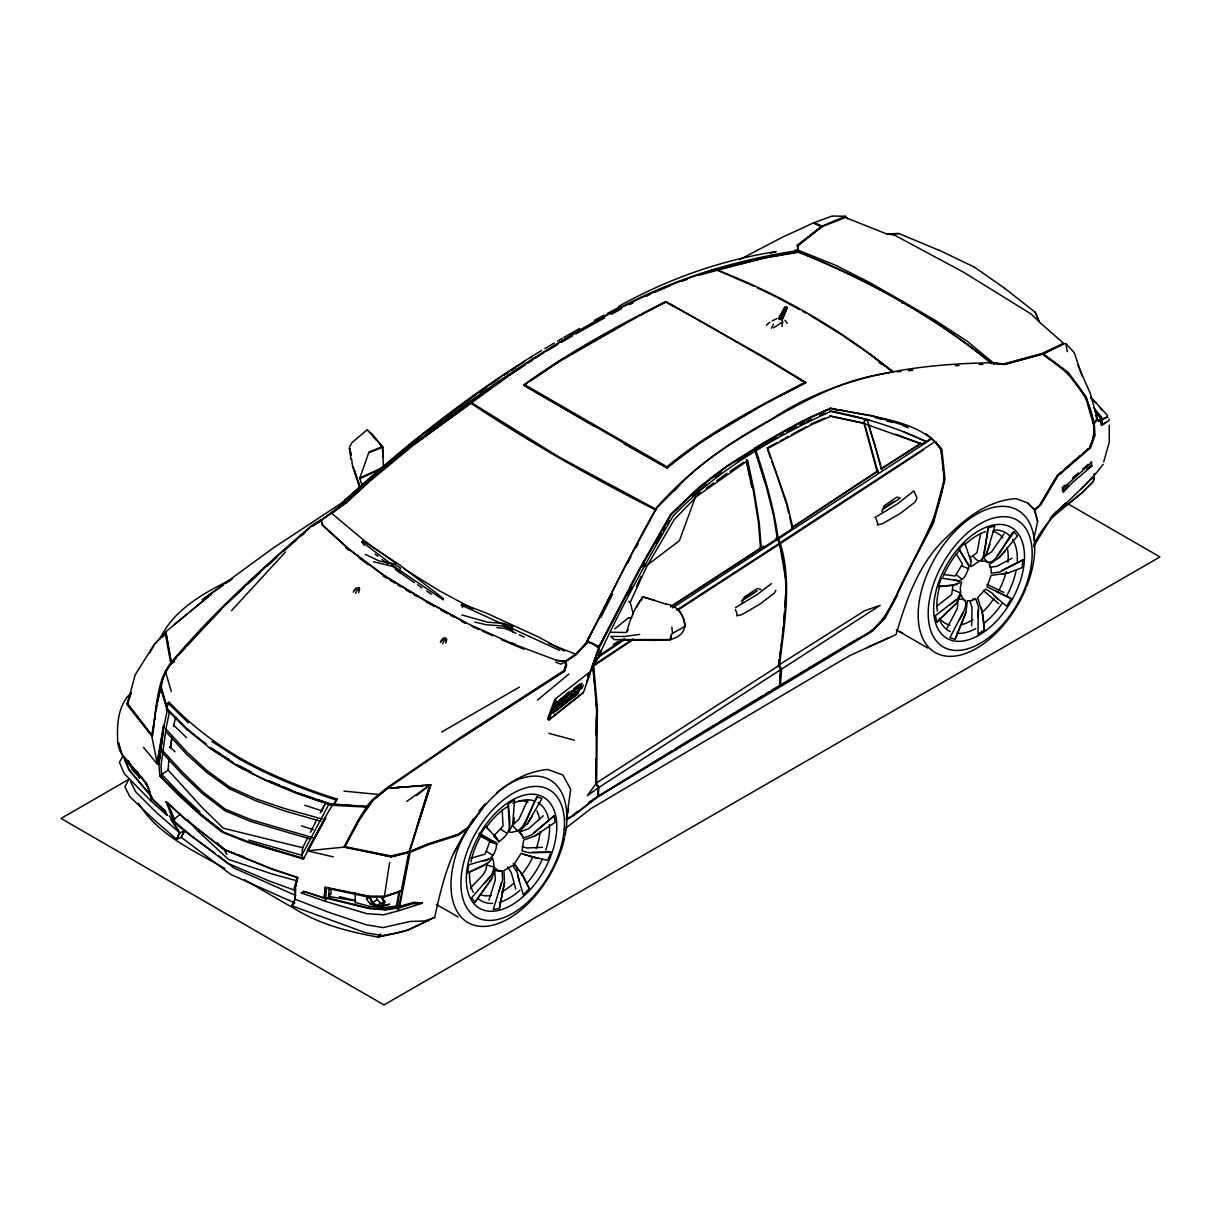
<?xml version="1.0" encoding="UTF-8"?>
<svg xmlns="http://www.w3.org/2000/svg" width="1221" height="1221" viewBox="0 0 1221 1221"><rect width="100%" height="100%" fill="white"/><g stroke="black" fill="none" stroke-linecap="round" stroke-linejoin="round"><path stroke-width="1.5" d="M949.465 605.005L957.356 599.068L960.668 592.75L960.255 587.713L961.736 582.066L951.388 585.592L938.293 586.568L957.111 584.508M596.336 717.689L596.169 781.547L595.863 783.943L587.27 795.726L598.229 787.896L595.863 783.943M596.199 735.118L596.611 708.623L593.101 666.071L599.023 648.076L592.963 643.65L587.789 641.834L576.327 653.769L565.247 661.477L565.934 665.598L564.148 671.168L461.721 737.591M917.078 498.076L913.888 490.888L897.603 503.8L874.831 517.612M978.25 617.734L978.555 606.99L975.762 598.87L971.199 600.808L967.353 600.763L965.918 612.591L955.112 639.27L949.923 637.744L963.293 611.767M971.611 625.656L972.053 607.539L969.733 600.579M223.336 585.18L202.198 599.877L273.596 547.741L344.505 501.129L345.116 499.74L346.154 502.899L321.047 520.299L323.061 525.396L349.633 549.618L384.6 575.763L424.328 599.938L466.224 622.878M822.069 226.969L821.535 226.373L797.267 245.192L797.557 245.97L822.099 226.083L845.329 216.254L847.695 218.849M983.836 553.296L988.598 527.579L994.825 526.175L986.965 552.594M784.737 606.837L785.622 594.047M786.003 588.568L786.385 583.089L779.609 544.047L678.815 609.508M716.025 269.78L763.11 258.211L798.641 252.274C867.612 279.945 934.279 316.514 991.773 363.782L992.963 362.545L1003.265 364.011L1042.215 353.434L1063.552 343.36L1039.971 322.527M588.797 802.151L779.593 685.775L780.799 669.627L778.449 665.277L779.41 659.218M323.992 897.862L303.51 891.269L301.358 892.933L324.847 901.159L325.763 898.732L323.992 897.862L325.335 887.255L367.796 896.061M779.853 680.036L780.677 669.108L778.449 665.277L864.499 610.79L880.234 605.311L781.562 669.139L780.356 685.317L771.779 690.155M389.621 862.423L384.417 896.26L401.282 890.872L408.791 852.685L430.799 784.752L409.493 851.861L399.145 905.982L397.619 908.088L385.424 909.904L368.727 908.546L326.282 898.213L324.511 897.389L325.335 887.255M361.523 484.081L359.844 477.991L368.696 452.838L382.875 447.237L383.302 467.261M897.664 594.81L884.966 618.299L872.282 631.272L597.649 796.947L573.534 815.674L566.422 819.825L566.117 819.016L573.778 815.048L597.512 796.58L598.229 787.896M598.229 796.077L598.946 787.392L596.581 783.409L597.39 708.165L593.65 665.918L633.272 639.575M782.371 636.675L783.134 627.304M783.592 621.687L784.355 612.316M326.282 898.213L324.847 901.159L366.773 913.659L383.699 914.819L398.992 910.622L398.168 908.302L399.694 906.348L413.965 902.243L422.42 903.189L398.992 910.622L396.092 907.585L384.356 909.309L368.284 907.92L327.411 897.786L330.158 896.87L328.525 896.199L329.197 888.812M331.303 888.674L330.815 894.215L328.525 896.199M993.299 595.039L1006.73 606.288L1011.263 598.565L995.71 591.071M446.504 641.284L445.665 637.896L443.254 638.415L441.147 640.521M1001.922 570.497L1022.877 559.767L1022.099 567.689L1008.164 572.893L991.04 575.457L987.056 586.813L1011.232 598.824M926.144 433.745L931.302 438.324L926.373 442.399L672.588 607.86M566.651 819.199L570.65 789.178L562.82 774.969L547.634 769.459C501.739 774.114 472.344 816.803 452.945 854.624C444.276 874.74 439.331 896.077 434.676 917.398L409.584 929.44L395.802 933.226L382.478 935.545L365.537 932.737L291.895 905.814L295.024 899.175L294.917 891.208M504.594 882.173L499.358 908.546L493.253 909.508L501.51 882.646M1077.914 365.338L1090.109 392.994L1097.343 418.498L1093.207 423.687L1085.622 397.283L1067.429 372.649L1042.444 353.922L1003.891 364.469L992.719 362.774C915.872 363.736 836.889 375.29 771.825 419.062C729.074 442.277 688.949 470.711 656.684 507.432C631.837 551.114 610.225 596.474 587.209 641.132L587.667 642.338L576.007 654.364L566.193 661.248M307.951 837.224L302.701 847.756L301.846 855.28L303.266 859.019L248.367 842.627L222.527 832.432L199.847 814.621L178.693 795.344L159.951 775.9L158.898 764.346L163.919 724.77L157.417 764.239L143.452 747.267M341.422 503.464L345.222 500.625L345.436 501.907L321.062 520.497L312.423 525.396C273.061 559.249 234.707 594.352 198.87 631.944C186.08 649.801 163.217 663.522 160.882 687.194L167.155 708.867L187.973 729.593M169.368 712.301L166.453 709.264L168.864 701.938C189.499 723.885 213.522 742.246 239.362 757.661L239.698 757.844C270.604 775.121 303.464 788.445 337.179 799.114L332.631 805.539L297.771 793.803L265.659 780.417L236.187 765.338L210.409 748.519L186.859 729.471M158.898 764.346L164.163 725.167L167.323 710.286L160.638 688.262L161.279 687.53C162.057 675.915 168.513 665.903 176.45 657.783M780.799 669.627L598.946 787.392L595.665 783.394L595.909 758.943M779.929 655.463L780.692 649.816M781.196 646.062L781.959 640.43M978.204 609.767L977.99 634.111L984.492 629.96L981.486 607.676M484.447 883.195C492.567 876.48 496.031 867.612 492.49 858.012C488.583 864.941 475.763 869.169 467.643 872.756L468.65 864.85L488.369 859.08M169.078 757.554L168.086 770.039L201.984 807.356L223.275 828.22L302.701 847.756M170.391 748.32L171.963 737.24M170.467 747.664L171.993 736.95M153.098 732.325L152.549 736.156L127.686 704.41L128.693 701.129M153.602 728.845L154.136 725.06M154.914 719.718L155.449 715.979M156.227 710.576L157.021 705.097M513.766 817.032C517.231 825.762 499.603 836.278 517.46 830.829C528.159 824.755 530.219 807.188 537.286 796.733L542.002 798.58L527.426 823.534L518.879 831.913L521.688 834.08L523.275 838.171L531.883 834.843L554.12 815.826L533.669 832.936M229.502 788.781L229.716 787.286L229.502 788.781L207.112 772.695L186.981 754.654L166.56 732.341M157.417 764.239L151.786 736.263L156.761 703.525L160.638 688.262M399.069 891.299L396.092 907.585L397.573 905.707L399.664 891.941L401.282 890.872M1109.111 419.093L1108.866 420.635L1101.464 425.396L1100.152 419.826L1107.813 417.261M399.694 906.348L410.088 852.319L427.671 845.024L458.424 835.21L468.025 828.54L482.692 808.149M1003.998 533.76L991.62 551.816L983.851 556.913C992.337 577.472 1008.79 532.097 1014.132 531.913L997.236 555.586M163.69 724.572L156.883 763.461M980.677 533.44L977.014 552.655L969.642 558.089M358.608 592.872L359.584 589.01L358.547 587.606L356.135 588.11L354.029 590.231M445.726 643.162L446.688 639.3L443.254 638.415M512.667 824.709L514.575 800.152L508.058 803.906L509.386 826.602M781.928 326.541L782.753 321.932L773.595 327.777M798.32 252.35L797.267 245.192M798.641 252.274L797.985 245.497L822.389 226.511L845.39 217.536L886.125 233.715M988.857 527.594C985.271 529.105 987.285 575.137 973.305 556.288M173.626 726.358L175.671 716.681M161.447 751.861L161.859 749.74L182.326 772.008L202.533 791.605L225.152 809.126L251.48 819.871L313.736 837.911M1033.622 539.743L1037.636 521.367L1034.813 510.18L1027.441 502.808L1015.857 498.626C988.781 500.503 966.65 517.109 948.229 535.76C919.154 561.706 906.791 598.412 896.031 634.538L849.984 655.494L838.201 662.301L591.071 808.531L566.498 827.563M583.485 685.012L581.99 687.744L554.548 708.882L554.883 707.417M499.297 908.638L504.548 882.539L503.891 870.573L512.683 865.491L517.185 872.237L519.398 881.425M641.422 600.442L642.673 596.81L666.422 604.212M1094.199 477.655L1093.329 481.379L1081.882 492.918L1066.254 505.57M295.299 887.667L297.71 877.578L271.55 868.665L223.855 849.389L184.417 818.36L166.087 801.587L166.865 803.647M294.673 890.262L297.71 877.578L271.825 869.215L224.343 849.709L185.073 819.123L166.087 801.587L173.138 820.1L192.033 836.431L227.365 863.171L269.292 881.043L294.673 890.262L294.078 888.629L297.085 877.701M295.741 888.766L295.07 899.343L291.895 905.814M566.513 817.414L568.543 809.416M157.28 703.281L160.882 687.194M831.852 216.178L813.858 222.726L820.436 226.297M517.445 874.755L523.275 894.734L529.395 888.644L520.528 871.672M149.679 653.113L154.777 643.955L165.156 632.722L170.711 663.018C155.159 683.333 157.219 711.355 151.847 735.179L127.427 703.388L135.149 674.969L154.38 644.123L166.01 632.722L164.85 632.814L161.737 637.469M953.006 585.622L951.663 594.612L936.69 606.272M1103.708 461.828L1109.248 442.353L1109.248 425.259M127.427 703.388L131.227 692.902M491.712 878.784L474.923 902.334L491.666 878.799L495.421 868.207L498.122 870.512L502.152 870.848L502.594 879.914L499.023 891.33M410.088 852.319L409.371 851.693L429.807 785.027L406.669 801.48M470.924 858.226L484.829 854.212L486.248 851.281L489.85 841.284L480.25 836.049M619.596 639.56L670.039 639.606L671.703 634.065L670.237 639.682L654.105 640.415L614.3 639.636L610.653 636.446L624.77 636.416L639.651 634.416M417.613 825.594L430.006 785.546L417.353 825.442M482.493 860.836C492.338 861.873 497.695 848.458 496.337 842.566C482.799 837.545 465.796 824.419 494.795 842.536M965.918 612.53L955.112 639.27M759.798 548.092L761.339 548.977L792.978 528.25L787.27 504.319L767.75 448.519L811.873 424.526L830.646 416.3L862.224 423.061M488.904 900.167L495.36 879.959L494.703 870.634L501.785 871.229M676.571 610.134L778.937 543.65L778.433 539.163L776.525 538.125M1093.207 423.687L1096.58 420.116L1093.238 424.023L1097.435 420.222L1102.822 418.36M829.883 410.836C863.11 417.246 895.832 427.075 926.357 441.727L931.302 438.324M938.476 586.416L941.254 578.174L959.66 580.814M882.035 511.599L884.065 505.952L896.809 497.13L900.381 498.153M553.372 713.262L557.57 702.09L571.84 690.964M598.809 654.67L600.381 650.305M593.314 664.27C596.886 659.706 600.64 655.219 601.816 649.374C623.046 603.739 647.527 559.722 672.939 516.315C716.91 470.192 773.183 437.79 830.646 411.431L869.703 420.192M989.941 544.398L986.95 552.67L981.241 561.217L985.149 561.111L988.354 562.728M416.376 442.841L476.938 397.863M547.68 718.604L554.868 699.297L588.751 672.832L590.002 673.931L583.409 692.49L549.023 719.841C546.123 716.91 549.633 721.657 550.289 718.696L583.409 692.49M548.916 719.688L556.12 700.396M553.51 710.943L556.959 701.877M695.802 495.955L679.441 540.659L645.848 566.193M587.56 676.449L588.751 672.832M592.567 665.277L599.19 648.076L588.659 675.335M580.448 684.66L577.136 693.452L554.365 711.69M1094.306 423.946L1095.008 435.561L1090.322 447.985L1089.62 447.512L1094.184 435.409L1093.634 428.708M1037.636 521.367L1034.202 509.6L1040.292 504.807L1057.462 475.686L1090.032 447.512C1103.906 415.781 1077.594 377.258 1051.189 360.47L1042.444 353.922M532.005 852.227L550.976 852.212L547.71 860.301L530.372 856.455M578.25 692.856L581.974 683.317L557.295 702.716M786.156 307.402L787.133 307.951L782.112 319.734L778.647 318.696L784.554 307.723L786.446 306.654L787.133 307.951L782.112 319.734L782.6 321.337M742.047 602.731L744.245 597.1L757.341 588.461L760.942 589.545M685.027 626.831C684.325 616.04 678.052 605.28 666.101 604.09M397.435 905.951L384.356 907.554L377.197 906.486L370.085 903.845L366.468 898.961L367.948 895.436M586.538 681.684L593.101 666.071M301.663 857.768L303.571 858.821L324.847 817.933L332.112 805.417L333.531 805.158M527.899 799.679L518.879 819.383L512.316 825.274L517.46 830.829M355.525 593.437L357.173 589.804L359.127 589.835L358.547 587.606L359.584 589.01M442.643 643.726L444.291 640.094L446.245 640.14L445.207 638.446M636.462 586.523L641.162 576.358M633.256 614.453L630.25 602.243L646.687 566.666L674.328 519.459L696.642 496.428L747.634 460.729L753.952 489.942L759.248 522.847L761.339 548.977M523.656 825.106L537.286 796.733M780.143 319.551L786.446 306.654L786.812 308.409L784.554 307.723L786.446 306.654L784.859 307.28L778.647 318.696M612.56 594.276L600.793 617.628M627.502 563.522L630.814 556.7M916.544 499.084L915.063 502.106L900.625 513.202L882.554 523.702L877.273 524.984L877.868 524.007L876.068 518.681M128.938 779.151L124.924 786.843L129.823 796.657L153.632 819.398L176.541 839.209L179.701 832.737L169.246 815.735M176.541 839.209L179.991 832.768L184.585 831.013L215.339 853.448M176.831 839.239L181.105 837.469L184.264 830.997L171.032 819.673L179.701 832.737L156.807 812.942L135.607 791.696L130.693 781.883M181.105 837.469L184.585 831.013M775.839 590.277L774.496 592.979L760.057 604.044L741.986 614.56L736.706 615.842L737.301 614.865L735.5 609.538M576.007 654.364L586.919 641.742L625.686 565.277L656.7 508.15L680.25 484.264M773.442 324.404L771.413 328.159M310.409 832.356L316.911 819.444M901.846 302.854L902.594 301.358L870.207 282.829L835.759 265.323L798.961 250.534M902.182 303.052L902.594 301.358M943.741 574.419L955.112 576.053L961.492 565.781L962.453 563.904L956.18 553.8M344.154 500.839L344.658 502.182M627.731 591.376L598.794 647.466L592.963 664.483L599.496 655.814M629.487 587.988L637.362 572.741M627.838 595.024L632.173 586.721M959.233 620.1C963.064 614.132 972.343 596.733 958.119 599.526L957.264 608.699L947.023 628.113M953.525 579.532C963.11 585.042 967.566 572.176 969.138 565.521L958.989 549.129L964.712 542.826L971 561.492M587.179 640.903L587.667 642.338L587.179 640.903L600.091 616.376M914.956 558.424L933.5 523.107L945.023 479.181L941.834 449.069C918.1 419.337 874.312 417.918 839.819 409.752M496.916 627.686L504.334 628.22L512.805 631.623L511.523 629.395L512.896 626.816L504.41 623.412L487.728 622.222L461.859 614.941M408.791 852.685L391.056 856.883L343.94 847.038L358.348 819.902L366.483 807.112L373.046 799.938L387.637 788.308L430.799 784.752M467.857 827.609L457.616 834.737L427.625 844.291L409.493 851.861L390.964 856.532L344.581 847.023L359.096 819.795L367.49 806.593L330.57 803.876M344.581 847.023L359.31 820.054L373.138 800.289L387.683 788.278L425.457 762.347M370.528 897.71L372.436 902.426L377.03 905.585L381.639 905.341L383.531 901.846L381.639 897.13L384.844 902.044L382.6 906.135L377.197 906.486L371.779 902.838L369.505 897.359L366.468 898.961M333.257 856.837L307.478 850.869L325.412 818.009L307.494 850.137M325.702 818.116L307.86 850.747L344.749 847.053L343.94 847.038M856.501 639.438C876.388 631.501 888.262 613.415 896.733 594.673C913.354 556.364 938.262 521.626 944.215 479.395L943.619 473.763M956.302 603.388L936.873 622.13L956.364 603.327L961.08 594.596L962.667 598.321L965.445 600.656M320.223 812.865L325.503 803.326M321.321 810.897L325.564 803.22M470.741 403.113L415.171 443.727L368.284 482.554L346.154 502.899L345.436 501.541C423.229 432.219 507.905 369.841 599.19 319.383C660.134 283.15 728.311 261.172 798.213 250.473L795.253 249.908M159.92 638.873C173.931 609.142 204.151 592.826 232.402 578.876M349.542 446.886L352.06 442.475L367.2 429.792L382.402 446.535L382.967 457.158M638.232 571.046L670.573 514.453L681.104 504.288M642.795 566.834L644.673 563.553M655.998 543.788L661.66 533.898M663.537 530.616L665.43 527.319M667.307 524.023L669.2 520.726M452.945 854.624L468.025 828.54M564.148 671.168L565.949 665.445L565.247 661.477L556.227 660.21M636.752 606.974L642.673 596.81M625.686 565.277L630.463 557.112M636.217 547.313L638.125 544.047M1039.819 504.822L1056.073 477.319M123.229 755.753L119.383 762.225L124.313 773.687L150.519 800.518L167.018 815.353L166.087 812.514M1033.515 546.733L1052.578 515.628L1056.47 511.446M586.675 641.91L592.902 643.818L599.19 648.076L598.717 647.145M244.505 879.837L297.252 910.286C321.734 924.862 350.519 932.234 378.464 937.133L380.464 933.928M333.592 804.7L337.179 799.114M480.845 833.882L485.592 826.327L497.313 838.644M151.908 736.171L126.755 704.288L131.303 692.475C117.643 705.738 116.804 724.48 117.765 742.307C120.467 765.231 148.962 774.419 150.656 797.786L151.938 798.366L150.519 800.518L152.366 797.801L129.243 770.298L124.481 759.248L129.151 769.856L150.229 794.779M532.371 816.086L527.258 823.809M165.751 632.783L163.583 636.019L165.812 631.776L211.355 594.108L189.698 611.889M163.767 634.798L165.812 631.776L171.428 663.476L174.542 661.843M1033.912 544.474C1049.648 511.477 1082.279 493.101 1103.128 464.301M592.216 665.766L599.816 656.226L625.06 639.377M160.378 776.525L160.882 775.854L163.492 778.54M395.314 569.642L400.534 573L398.916 570.528L400.702 568.162L394.2 563.965L379.212 560.973L365.308 554.365M303.266 859.019L303.77 858.348L248.458 841.91M353.251 592.109L355.677 588.934M440.354 642.414L442.796 639.239M494.078 834.706L499.099 841.971L493.666 836.034L503.067 826.037L502.152 809.92M1022.969 560.042L999.923 571.947L991.254 573.214L990.979 568.086L989.269 564.468L999.068 557.676L1017.475 535.988L1014.132 531.913M367.078 806.242L372.283 799.847L386.95 787.82L461.156 737.026L563.934 670.604L565.75 665.155L564.789 661.019L565.705 661.355M1050.625 360.287L1051.144 359.646L1068.253 372.39L1086.415 397.207L1093.909 423.244M610.576 632.264L626.129 632.478L628.357 629.746M498.885 841.544C514.209 831.44 509.233 821.107 508.348 803.861M171.428 662.133C213.629 611.965 262.515 568.024 312.027 525.274L321.184 519.505M178.968 654.944L185.241 647.817M187.744 644.978L221.367 609.34M615.949 328.373L560.134 360.638L523.611 385.134C568.07 352.655 616.651 326.266 665.796 301.648L765.491 357.875L805.845 382.509L780.478 395.711L805.845 382.509C757.569 407.555 709.035 433.073 666.971 467.964L523.611 385.134M470.39 888.598C475.549 880.723 486.553 875.365 486.66 864.941L494.017 867.078M231.502 610.668L285.485 551.968M674.267 490.918C701.083 460.286 736.965 439.621 771.825 419.459C803.677 401.312 836.278 383.638 872.435 375.778M555.601 662.057L560.851 664.193L576.312 654.487L580.189 650.289M585.363 644.688L587.957 641.88M1005.234 551.22L999.022 557.722M462.591 607.31L461.324 605.097L462.377 603.983L485.912 612.866L538.049 636.782L564.423 651.083M1091.025 461.797L1091.91 466.101L1073.03 482.051L1063.476 491.956L1062.621 491.453L1068.589 485.271M1081.18 489.072L1092.597 477.594M1003.891 364.469L1003.265 364.011M766.345 325.229L769.734 322.268M1050.136 518.238L1065.979 502.762M173.138 820.1L180.418 814.163M683.729 501.755L704.105 483.272M692.353 496.169L706.425 484.065M1062.621 491.453L1062.423 487.561L1064.956 485.164M1063.476 491.956L1063.277 488.049L1091.879 462.301M365.857 483.424L345.864 502.106L317.063 523.443M368.513 480.937L384.005 467.887M490.033 876.464L471.672 897.71L474.938 902.258M227.945 602.625L243.864 587.759M247.848 584.05L260.058 572.725M324.511 897.389L325.702 897.084L326.511 888.064L367.384 896.901L383.257 897.16L401.312 890.735M267.048 566.3L276.816 557.31M345.146 501.022L347.954 498.489M359.172 488.354L367.582 480.753M356.578 490.216L344.887 500.213C405.86 444.597 471.123 393.315 541.697 350.412M359.31 487.744L367.521 480.357M368.284 482.554L346.001 502.64L331.868 513.415M626.129 632.478L626.632 632.035C630.036 619.871 635.149 605.814 643.192 596.947L654.38 600.167M543.345 815.781L528.434 828.83L519.734 831.944L520.604 833.699M1057.035 475.702L1061.263 471.978M1064.086 469.49L1079.669 455.998M1072.572 477.991L1078.25 473.015M1082.508 469.276L1088.186 464.301M283.837 550.93L296.81 539.697M301.129 535.958L305.464 532.219M400.152 453.922L403.022 451.449M407.31 447.756L410.18 445.299M1082.508 453.571L1088.201 448.718M1090.322 447.985L1057.722 476.159L1040.521 505.219L1034.813 510.18M370.406 477.899L413.66 441.193L469.841 398.534L501.755 376.312M370.482 478.296L374.816 474.618M377.701 472.161L421.23 435.866M1086.69 469.291L1091.055 465.613L1091.91 466.101M1050.487 518.711L1082.081 492.719L1093.482 481.196L1094.245 473.565M537.484 700.106L568.849 674.053M384.356 907.554L369.017 906.226L355.738 902.578M173.809 624.923L186.798 614.255M577.426 811.431L572.756 815.185M614.865 628.8L627.731 618.406L631.364 617.46M291.865 905.646L293.895 903.998M555.921 710.988L578.266 693.085M577.854 693.91L552.976 712.805M554.319 706.715L581.425 685.469M565.796 694.718L569.948 691.468M559.737 699.694L569.444 692.078M573.763 688.675L579.654 684.05M361.813 541.742L363.019 540.796L399.893 565.079L443.376 598.534L443.33 599.923L397.237 568.604L361.813 541.742L364.194 545.421M555.631 707.508L581.99 687.744M554.67 708.745L582.448 687.301M386.95 465.598L389.896 463.324M401.663 454.212L406.074 450.808M899.328 498.733L882.05 509.859M416.712 795.573L429.365 785.256L387.683 788.278M757.325 590.705L741.498 600.701M771.474 583.577L757.035 594.642L735.454 607.646M414.468 441.605L417.475 439.301M440.003 422.1L447.497 416.361M461.019 406.044L470.024 399.16M707.051 481.028L724.74 467.536M726.693 466.422L698.626 487.835L670.894 514.606L638.583 571.214L598.611 647.328M715.185 477.38L721.031 472.939M425.671 432.478L441.971 420.1M444.932 417.857L462.713 404.349M465.674 402.106L474.679 395.543M624.007 443.788L666.895 467.857L700.946 441.971L755.814 409.172M666.895 467.857L666.895 466.743C708.699 432.356 756.837 407.036 804.807 382.478L805.539 382.89L764.743 358.226M248.87 840.079L301.846 855.28L328.892 804.196L331.853 805.25L333.135 804.288M1100.213 421.001L1106.943 416.819L1107.447 415.461L1090.964 397.207M1005.265 364.377L1042.413 354.197L1063.552 343.773L1065.902 343.605L1074.282 352.747L1082.172 376.205M415.171 443.727L508.012 376.404M697.298 494.871L700.259 492.704M706.211 488.369L713.644 482.951M716.62 480.784L727.014 473.214M381.639 905.341L384.218 903.464L380.723 903.189L377.03 905.585M478.495 396.779C551.358 344.688 628.998 295.467 715.338 269.276C779.41 294.002 839.697 328.693 893.1 371.901M479.243 392.368L486.858 387.072M491.422 383.898L497.512 379.655M479.395 392.628L485.653 388.278M829.822 415.812L861.4 422.588L921.763 444.123L925.671 441.407L904.151 431.959M226.358 583.073L230.891 579.929M468.895 827.228L458.379 834.34L428.128 843.94L409.874 851.51M883.745 508.165L893.955 501.419M168.086 770.039L159.951 775.9L199.786 813.797L222.527 831.684L248.87 841.986L276.267 850.732M936.156 441.834L935.317 442.292L941.086 449.572L944.245 479.685L932.737 522.466L896.611 595.268L883.714 618.757L872.588 630.357L780.356 685.317M425.045 762.637L462.042 737.377L564.713 671.153L566.59 665.079L565.979 660.836M779.029 543.376L935.027 441.651L931.76 438.736L926.449 441.681M527.075 383.287L523.946 385.393L594.23 426.282M530.189 381.181L559.798 361.172L641.01 314.804M613.339 644.612L618.101 641.437M598.29 656.12L624.358 638.736M792.276 527.243L878.006 470.695M593.513 665.17L632.783 639.056M1101.464 425.396L1106.043 422.344M509.569 375.305L524.908 365.155M527.976 363.125L532.585 360.073M535.653 358.043L543.314 352.976M670.512 606.654L763.613 546.077M670.848 606.852L760.515 548.504L758.424 522.359L753.113 489.453L746.809 460.241M743.971 599.236L754.441 592.628M730.066 471.214L743.757 462.24M878.357 470.894L792.139 527.762L789.514 516.712M503.281 375.244L524.725 361.401M529.319 358.425L532.371 356.456M503.601 375.412L508.211 372.436M511.263 370.467L515.873 367.49M726.205 466.422C759.844 444.948 793.971 423.779 830.829 408.211L831.287 408.165M737.667 461.523L743.833 457.554M745.375 456.562L750.167 453.464M923.259 450.03L780.387 543.543C792.047 582.615 784.462 623.427 779.807 663.003L779.349 665.292L781.562 669.139M881.165 468.666L920.68 443.376M881.501 468.864L920.939 443.635L895.802 434.264M318.223 522.42L312.668 525.976L318.086 522.496M487.805 863.14L467.521 872.908M672.023 750.762L597.512 796.58M675.198 748.824L716.529 723.702M718.116 722.725L734.63 712.713M736.126 711.797L756.41 699.48M757.982 698.534L762.576 695.741M765.643 693.879L768.711 692.017M955.555 600.121L935.408 615.659L936.934 622.023M370.085 903.845L371.779 902.838M544.856 348.55L554.349 342.979M557.524 341.117L562.27 338.339M546.581 351.068L557.982 344.383M561.233 342.475L572.634 335.79M441.681 732.02L519.459 687.057M564.102 828.922L566.941 827.258M754.837 447.97L778.159 434.432M773.152 513.598L765.033 481.913L755.097 450.244L762.148 446.184M765.369 444.322L776.861 437.667M541.162 832.31L534.233 836.339M128.739 779.395L61.05 818.467L384.005 1004.929L1159.95 556.929L1067.673 503.663M372.436 902.426L377.228 899.663L380.723 903.189M854.99 640.308L779.593 685.775M563.858 337.408L579.624 328.51M575.839 333.944L604.517 317.918M1098.457 421.55L1101.632 419.78M685.24 626.266L672.481 633.348L671.855 627.106M779.715 433.531L789.682 428.052M792.994 426.236L802.945 420.757M780.143 435.76L783.439 433.943M786.736 432.127L796.641 426.694M799.938 424.877L804.898 422.145M785.179 438.186L788.415 436.431M791.651 434.661L806.196 426.709M766.925 448.046L776.907 442.658M780.234 440.873L783.561 439.072M1012.041 558.241L996.977 566.254L989.819 567.322M739.605 259.63L781.364 237.744L813.14 223.031L821.535 226.373M594.139 320.482L604.242 315.094M607.6 313.293L620.756 306.349M611.248 314.331L621.336 308.944M618.665 306.379C667.475 279.151 720.878 260.134 776.144 251.587L770.726 253.159M979.318 561.156C963.918 571.764 974.495 565.018 969.505 555.586M629.731 304.609L633.089 302.915M646.52 296.138L649.877 294.444M772.191 320.925L776.922 318.559M1042.413 354.197L1063.293 344.093M889.376 637.606L866.376 647.908M426.511 921.168L405.57 931.043L378.464 937.133M359.844 477.991L383.104 467.261M359.783 478.708L381.349 468.757M592.628 666.391L593.65 665.918M804.608 419.856L830.662 408.15M806.562 421.398L811.568 419.139M819.886 415.354L824.892 413.095M811.034 424.053L824.694 418.055M654.96 292.231L670.192 285.561M958.989 549.129L967.978 564.713M368.666 452.213L382.402 446.535M130.723 765.659L128.312 760.744L132.051 769.413L139.911 777.975M147.039 784.813L150.58 795.451M425.931 920.558L434.676 917.398M682.127 281.151L687.24 279.319M383.257 897.16L399.664 891.941M398.168 908.302L412.377 903.83L422.42 903.189M699.251 275.091L763.11 258.211M382.6 906.135L389.728 904.242L377.197 906.486M409.371 851.693L390.995 855.952L344.994 846.687M628.25 618.452L631.822 617.521M714.773 270.162L762.682 258.196L798.061 251.679C866.986 279.319 933.546 315.827 991.193 362.82M1008.287 572.756L1001.663 574.374M301.358 892.933L305.708 891.971L325.763 898.732M398.412 855.051L391.285 856.608L381.715 854.624M874.16 375.442L891.376 372.222M1093.436 423.443L1094.627 423.229M883.607 618.513L884.966 618.299M367.307 430.021L372.512 434.523L382.875 447.237M909.218 370.65L912.911 370.238M897.221 371.871L900.976 371.443M908.485 370.604L912.24 370.192M413.309 786.309L422.481 785.607M413.522 786.309L422.756 785.607M955.31 365.705L958.989 365.522M979.257 364.514L982.936 364.331M542.445 847.313L527.426 847.985L522.329 846.962M428.586 920.817L410.134 921.458L383.028 927.578L366.086 924.77L329.334 912.545L295.024 899.175M886.904 233.974L898.687 233.455L938.934 250.244M892.047 233.837L898.9 233.638M384.279 896.214L367.582 896.107L324.786 887.438M550.976 852.212L529.731 852.838L522.069 850.961L523.595 840.079L534.34 836.248L555.128 822.328L554.12 815.826M832.447 216.071L845.329 216.254M595.665 783.394L778.586 665.796L779.044 663.491C783.714 623.931 791.284 583.104 779.609 544.047M367.49 806.593L330.54 804.196M366.483 807.112L331.853 805.25M972.572 599.114L975.518 599.282M563.995 661.187L557.142 660.546L511.95 643.513M343.956 791.116L378.327 794.459M994.856 363.599L1000.045 364.362M307.478 850.869L308.547 851.022M587.209 641.132L599.709 646.764L638.781 571.169L671.062 514.697L698.656 488.064L726.632 466.727L780.082 433.882L804.929 420.222L830.616 408.592L871.687 415.583L907.386 426.327M355.769 900.945L329.472 896.55L329.441 893.94M834.874 409.752L838.506 410.363M832.493 408.47L836.156 409.111M953.036 589.85L960.194 592.811M886.828 233.776L894.703 235.241L963.461 272.161L1031.043 313.95L1039.407 322.008L1035.393 312.454L1003.876 287.637M497.237 844.108L489.896 841.88M538.217 858.226L522.863 854.212M474.755 622.038L486.37 624.786L503.052 625.991L511.523 629.395M339.53 896.657L355.479 900.61M548.84 733.348L574.404 740.17M310.577 839.071L251.068 821.611L224.878 810.713L202.396 793.513L182.326 774.496L162.683 753.189M297.237 880.89L272.878 874.205L228.556 859.462L197.558 830.723L187.713 819.84M322.222 819.047L284.89 808.623L256.044 798.885L229.777 787.133L207.173 770.68L186.889 752.044L165.629 728.632M320.848 821.306L284.279 810.836L255.571 800.686L229.517 788.797M874.618 417.353L881.699 419.444M887.011 421.001L892.322 422.558M968.619 568.833L961.492 565.781M536.05 858.104L521.153 853.342L514.407 863.766L523.809 877.014L529.334 888.857M304.762 805.295L322.451 810.958M301.404 825.808L313.461 829.715M298.367 793.024L313.766 798.213M317.185 799.373L329.166 803.403M329.151 803.723L298.473 793.406L268.055 780.723M332.661 805.234C299.343 794.856 266.789 781.989 236.218 765.063L210.058 748.03M225.275 850.075L224.343 849.709L226.801 854.441L225.076 850.014L235.455 853.769M336.065 799.953C302.365 789.285 269.52 775.961 238.644 758.684L211.996 741.529M486.248 851.281L492.872 855.356M670.039 639.606L670.237 639.682C688.095 634.645 688.003 622.145 677.93 609.157M238.858 855.005L243.941 856.852M902.945 425.686L908.195 427.747M223.168 831.837L197.68 811.553M548.87 643.513L576.312 654.487M345.436 501.541L346.642 502.029M524.007 649.267L501.358 639.621M814.071 222.771L822.099 226.083M269.551 781.013L279.716 785.256M283.119 786.66L291.59 790.201M373.489 561.721L392.414 566.33L398.916 570.528M511.935 642.918L515.415 644.398M152.366 797.801L151.083 797.267C148.29 775.93 123.336 766.895 119.337 746.275M237.301 765.094L250.137 771.718M294.902 902.991L230.891 874.495L181.41 837.469M295.803 895.542L234.066 868.039L218.345 855.555M559.539 650.35L461.324 605.097M512.866 643.864L465.308 622.542L423.397 599.587L383.684 575.427L348.702 549.267L322.146 525.061L321.047 520.299M471.993 626.419L478.907 629.532M482.356 631.074L492.719 635.744M973.549 266.544L1004.028 287.82M512.637 631.761L515.979 633.272M519.322 634.798L524.328 637.087M1003.769 592.399L986.919 584.447M938.766 250.046L974.037 266.911M754.196 286.355L715.338 269.276M757.585 287.973L776.22 296.901M167.323 710.286L169.444 712.133L166.27 727.044L160.943 766.086L161.752 774.404L178.571 792.063L199.923 811.812M507.097 833.363L500.518 829.196M956.15 574.618L962.224 579.41M236.92 764.651L251.541 772.13M656.135 509.325L559.065 457.02L470.741 402.197M655.86 510.073C592.154 477.808 529.883 442.597 470.467 402.945M675.595 307.31L665.689 302.152L640.628 314.972L665.796 301.648L706.135 324.374M472.802 608.745L439.575 590.888L404.182 568.94M777.884 297.802L799.465 309.539M802.792 311.355L806.119 313.156M426.404 602.121L434.462 606.532M440.918 610.073L447.359 613.598M450.58 615.369L453.8 617.124M461.859 621.55L465.094 623.305M384.356 909.309L385.424 909.904M666.895 466.743L524.648 384.615M436.309 904.41L458.165 916.971M1062.423 487.561L1063.277 488.049M920.222 443.223L921.763 444.123M735.256 341.239L765.079 358.425M746.092 459.829L747.634 460.729M791.437 527.35L792.978 528.25M776.877 537.515L778.967 538.72L779.685 543.162M776.129 538.003L778.204 539.209L778.937 543.65M628.708 601.358L630.25 602.243M224.74 868.421C193.559 850.427 158.089 835.301 138.538 803.265M705.769 324.176L735.607 341.437M899.465 631.623L927.731 648.046M902.93 301.556L935.332 320.421L966.94 341.071L992.963 362.545M552.884 712.667L553.662 713.186M383.47 576.19L386.645 578.128M389.82 580.051L394.581 582.951M397.771 584.89L400.946 586.828M405.708 589.728L410.47 592.628M413.66 594.551L416.834 596.489M809.431 314.972L840.659 334.111L869.367 353.861L893.467 372.283L869.108 353.678M983.317 590.399L998.778 603.723M795.283 376.419L804.807 382.478M170.711 663.018L171.428 663.476L165.949 632.493M210.76 747.618L213.797 749.602M216.834 751.587L221.398 754.547M224.435 756.532L228.983 759.508M212.622 749.099L224.756 757.02M227.793 759.004L232.341 761.965M426.678 591.056L431.44 594.184M399.618 572.267L414.484 582.692M417.46 584.783L421.917 587.912M396.306 563.614L365.262 541.468L331.349 513.064M382.097 559.569L387.942 563.797M1043.1 353.678L1051.144 359.646M359.127 557.997L368.254 564.819M878.983 362.423L882.005 364.728M1090.582 397.863L1095.924 402.976M375.168 554.136L377.9 556.318M187.576 729.059L190.476 731.379M203.51 741.819L206.41 744.138M190.858 731.913L202.427 741.162M345.635 547.619L348.489 550.045M588.858 672.985L590.247 674.19M184.463 799.496L193.712 807.936M169.566 746.687L175.046 751.709M151.938 798.366L165.629 811.095M173.474 725.06L186.63 737.713M150.656 797.786L164.133 810.805L167.018 815.353M1027.441 502.808L1034.584 509.752M167.842 702.838L188.324 722.863M166.453 709.264L187.256 730.005M997.633 599.053L992.246 593.177L985.698 589.041L977.609 597.68L982.936 614.743L984.416 630.128M784.92 320.299L787.255 323.244M485.103 825.625L489.575 830.402M372.558 435.79L376.068 439.896M1099.602 407.326L1102.059 410.21M121.917 754.105L147.573 784.63M1093.68 407.616L1101.479 417.063L1102.685 424.862M380.174 444.841L382.142 447.222M1094.642 411.095L1100.701 418.452M513.217 863.583L515.17 866.101M507.615 866.956L511.37 872.801L515.72 889.025M935.561 442.124L941.04 449.404L942.032 458.775M520.772 833.943L523.473 837.698M1095.435 415.476L1097.343 418.498M516.33 867.856L517.918 870.42M993.909 364.606L993.131 363.354M381.99 896.931L384.844 902.044M128.159 760.958L129.563 763.507M564.789 661.019L565.216 661.813M167.659 802.975L174.695 819.703M1035.194 312.255L1039.147 321.718M767.566 449.771L770.741 458.348M772.008 461.797L776.464 473.824M755.723 449.923C765.323 478.708 774.022 508.028 778.067 538.186M754.96 450.381L764.926 482.142M359.874 486.172L353.022 466.59M359.417 486.019L352.579 466.391L351.587 459.096M777.044 475.58L786.431 503.83M868.772 426.022L875.594 447.298M376.266 896.519L377.228 899.663M354.243 469.642L359.691 487.454M121.428 752.487L118.483 742.75L118.788 744.459M863.827 422.756L877.334 472.359M165.446 671.565L171.306 691.437M161.279 687.53L167.643 709.477M350.931 459.355L349.45 448.015L351.114 454.136M137.5 771.611L139.24 778.235M881.944 469.719L867.169 419.322L863.964 421.337L878.006 472.756M876.068 449.13L881.272 469.337M786.873 505.677L788.629 513.034M349.45 448.015L351.083 455.464M746.489 461.66L749.648 476.266M750.427 479.914L752.014 487.225L746.687 462.255M1065.902 343.605L1067.23 351.633M773.244 513.339L777.304 538.69M592.857 668.208L595.238 690.033M942.429 462.515L943.223 470.024M595.497 693.665L596.489 708.226M355.128 892.597L355.265 902.96M1025.854 588.446A82.265 47.512 -59.8 0 1 925.197 642.856A82.265 47.512 -59.8 0 1 977.639 513.629A82.265 47.512 -59.8 0 1 1026.556 586.736M902.548 632.829A82.265 47.482 -59.8 0 1 896.26 629.883M496.916 792.505A82.265 47.344 -60.2 0 1 564.926 836.126M564.575 837.82A82.265 47.344 -60.2 0 1 476.251 925.747A82.265 47.344 -60.2 0 1 473.534 818.635M479.029 811.065A82.265 47.344 -60.2 0 1 485.042 803.922M1012.621 539.514A56.715 32.738 -59.8 0 1 1017.246 561.065M1016.116 570.36A56.715 32.738 -59.8 0 1 1006.516 596.199M1001.815 603.846A56.715 32.738 -59.8 0 1 984.08 623.153M975.686 628.662A56.715 32.738 -59.8 0 1 956.669 633.256M950.213 631.532A56.715 32.738 -59.8 0 1 939.468 619.581M937.301 611.034A56.715 32.738 -59.8 0 1 939.865 585.805M943.055 576.785A56.715 32.738 -59.8 0 1 960.027 549.725M964.743 544.856A56.715 32.738 -59.8 0 1 985.5 531.639M994.016 529.99A56.715 32.738 -59.8 0 1 1009.416 535.531M1007.172 547.496A52.091 30.067 -59.7 0 1 1007.92 562.301M1006.257 571.626A52.091 30.067 -59.7 0 1 998.686 590.811M993.97 598.565A52.091 30.067 -59.7 0 1 982.646 611.996M972.786 619.719A52.091 30.067 -59.7 0 1 960.866 624.908M949.892 625.121A52.091 30.067 -59.7 0 1 939.712 618.421M992.688 531.272A52.091 30.067 -59.7 0 1 1002.868 537.973M537.789 802.487A56.715 32.662 -60.1 0 1 548.58 818.97M549.374 824.48A56.715 32.662 -60.1 0 1 545.772 850.182M542.292 859.187A56.715 32.662 -60.1 0 1 526.419 883.806M519.856 890.368A56.715 32.662 -60.1 0 1 499.16 902.38M492.612 903.418A56.715 32.662 -60.1 0 1 477.335 897.832M473.26 892.261A56.715 32.662 -60.1 0 1 469.597 871.672M470.863 862.087A56.715 32.662 -60.1 0 1 481.685 834.523M486.569 827.029A56.715 32.662 -60.1 0 1 506.807 807.02M512.988 803.494A56.715 32.662 -60.1 0 1 534.859 801.113M536.828 810.988A52.091 29.976 -60.2 0 1 539.636 819.459M540.064 831.623A52.091 29.976 -60.2 0 1 536.263 848.61M532.89 856.821A52.091 29.976 -60.2 0 1 521.382 875.121M513.064 883.851A52.091 29.976 -60.2 0 1 501.77 891.818M491.422 895.481A52.091 29.976 -60.2 0 1 480.784 894.871M519.093 800.732A52.091 29.976 -60.2 0 1 527.991 802.35M407.814 786.736L396.81 787.591L407.967 786.736M224.878 849.847L216.865 842.872L225.015 849.984M978.326 644.383A73.382 42.369 -59.8 0 0 1026.098 528.998A73.382 42.369 -59.8 0 0 936.125 577.243A73.382 42.369 -59.8 0 0 978.326 644.383M977.456 636.019A64.118 37.027 -59.8 0 0 1019.199 535.21A64.118 37.027 -59.8 0 0 940.552 577.396A64.118 37.027 -59.8 0 0 977.456 636.019M526.083 903.525A73.382 42.262 -60.1 0 0 549.282 789.804A73.382 42.262 -60.1 0 0 462.698 866.895A73.382 42.262 -60.1 0 0 526.083 903.525M523.29 896.519A64.118 36.951 -60.1 0 0 543.528 797.191A64.118 36.951 -60.1 0 0 467.841 864.59A64.118 36.951 -60.1 0 0 523.29 896.519"/></g></svg>
